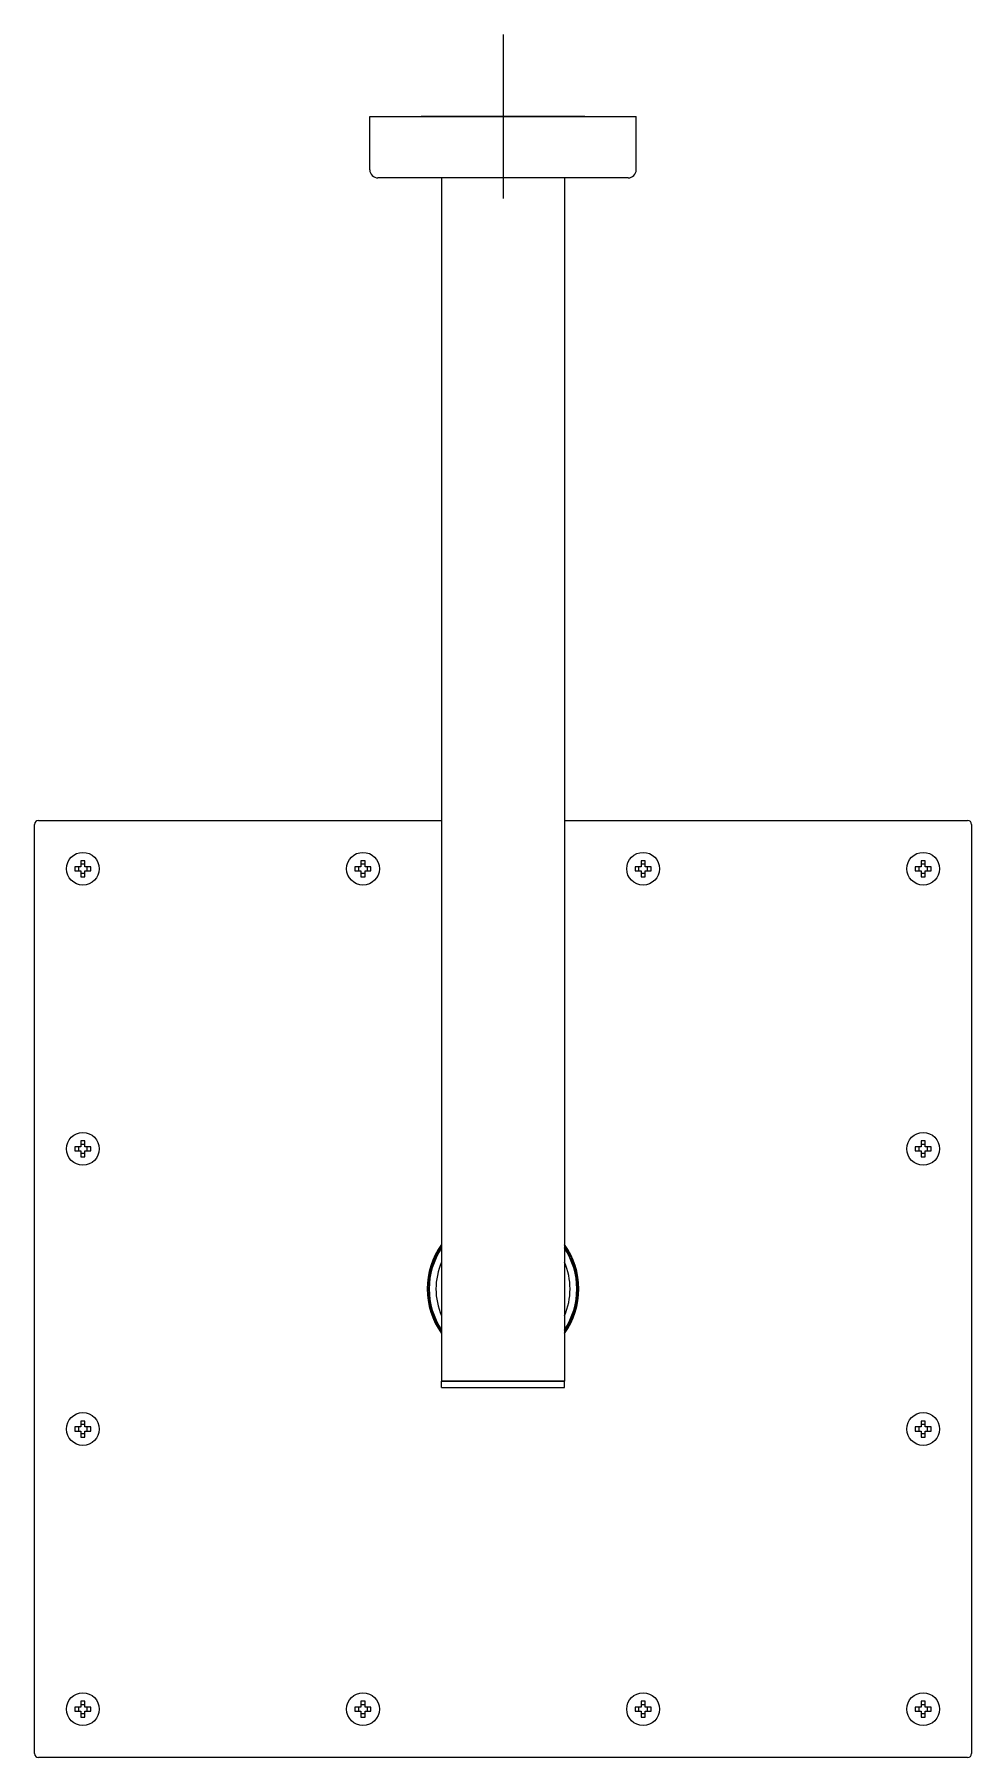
# Model space of a CAD drawing. Header units: millimetres. Extents: x -60 to 7633, y -2614 to 2146.
# Drawn here: x 1103.7 to 1332.3, y -2561.8 to -2141.5 of the extents above; entities that cross this region are included whole.
import ezdxf
from ezdxf.lldxf.tags import DXFTag

# ---------------------------------------------------------------- set-up
doc = ezdxf.new("R2010")
doc.units = ezdxf.units.MM
doc.layers.get('0').update_dxf_attribs({"color": 250})
tags = doc.linetypes.add('CENTER2', pattern=[28.575, 19.05, -3.175, 3.175, -3.175]).pattern_tags.tags
tags[10:11] = [DXFTag(74, 4), DXFTag(75, 0), DXFTag(340, '0'), DXFTag(46, 0.0), DXFTag(50, 0.0), DXFTag(44, 0.0), DXFTag(45, 0.0)]
tags[8:9] = [DXFTag(74, 4), DXFTag(75, 0), DXFTag(340, '0'), DXFTag(46, 0.0), DXFTag(50, 0.0), DXFTag(44, 0.0), DXFTag(45, 0.0)]
tags[6:7] = [DXFTag(74, 4), DXFTag(75, 0), DXFTag(340, '0'), DXFTag(46, 0.0), DXFTag(50, 0.0), DXFTag(44, 0.0), DXFTag(45, 0.0)]
tags[4:5] = [DXFTag(74, 4), DXFTag(75, 0), DXFTag(340, '0'), DXFTag(46, 0.0), DXFTag(50, 0.0), DXFTag(44, 0.0), DXFTag(45, 0.0)]

msp = doc.modelspace()

# ---------------------------------------------------------------- linework, layer by layer
at = {"linetype": 'CENTER2'}
for p, q in [((1218.01, -2141.49), (1218.01, -2181.49)), ((1238.01, -2161.49), (1198.01, -2161.49))]:
    msp.add_line(p, q, dxfattribs=at)
at = {"linetype": 'Continuous'}
for p, q in [((1185.51, -2161.49), (1188.51, -2161.49)), ((1185.51, -2174.49), (1185.51, -2161.49)), ((1188.51, -2161.49), (1247.51, -2161.49)), ((1247.51, -2161.49), (1250.51, -2161.49)), ((1250.51, -2174.49), (1250.51, -2161.49)), ((1188.51, -2176.49), (1187.51, -2176.49)), ((1247.51, -2176.49), (1188.51, -2176.49)), ((1203.01, -2176.49), (1203.01, -2469.99)), ((1233.01, -2176.49), (1233.01, -2469.99)), ((1248.51, -2176.49), (1247.51, -2176.49)), ((1103.71, -2560.79), (1103.71, -2334.19)), ((1104.71, -2333.19), (1203.01, -2333.19)), ((1233.01, -2333.19), (1331.31, -2333.19)), ((1332.31, -2334.19), (1332.31, -2560.79)), ((1113.56, -2344.49), (1113.56, -2345.49)), ((1115.01, -2344.49), (1113.56, -2344.49)), ((1114.43, -2344.49), (1114.43, -2345.49)), ((1116.01, -2343.04), (1115.01, -2343.04)), ((1115.01, -2343.04), (1115.01, -2344.49)), ((1116.01, -2343.91), (1115.01, -2343.91)), ((1116.01, -2344.49), (1116.01, -2343.04)), ((1117.46, -2344.49), (1116.01, -2344.49)), ((1116.59, -2345.49), (1116.59, -2344.49)), ((1117.46, -2345.49), (1117.46, -2344.49)), ((1181.9, -2344.49), (1181.9, -2345.49)), ((1183.35, -2344.49), (1181.9, -2344.49)), ((1182.77, -2344.49), (1182.77, -2345.49)), ((1184.35, -2343.04), (1183.35, -2343.04)), ((1183.35, -2343.04), (1183.35, -2344.49)), ((1184.35, -2343.91), (1183.35, -2343.91)), ((1184.35, -2344.49), (1184.35, -2343.04)), ((1185.8, -2344.49), (1184.35, -2344.49)), ((1184.92, -2345.49), (1184.92, -2344.49)), ((1185.8, -2345.49), (1185.8, -2344.49)), ((1250.23, -2344.49), (1250.23, -2345.49)), ((1251.68, -2344.49), (1250.23, -2344.49)), ((1251.1, -2344.49), (1251.1, -2345.49)), ((1252.68, -2343.04), (1251.68, -2343.04)), ((1251.68, -2343.04), (1251.68, -2344.49)), ((1252.68, -2343.91), (1251.68, -2343.91)), ((1252.68, -2344.49), (1252.68, -2343.04)), ((1254.13, -2344.49), (1252.68, -2344.49)), ((1253.26, -2345.49), (1253.26, -2344.49)), ((1254.13, -2345.49), (1254.13, -2344.49)), ((1318.56, -2344.49), (1318.56, -2345.49)), ((1320.01, -2344.49), (1318.56, -2344.49)), ((1319.43, -2344.49), (1319.43, -2345.49)), ((1321.01, -2343.04), (1320.01, -2343.04)), ((1320.01, -2343.04), (1320.01, -2344.49)), ((1321.01, -2343.91), (1320.01, -2343.91)), ((1321.01, -2344.49), (1321.01, -2343.04)), ((1322.46, -2344.49), (1321.01, -2344.49)), ((1321.59, -2345.49), (1321.59, -2344.49)), ((1322.46, -2345.49), (1322.46, -2344.49)), ((1113.56, -2345.49), (1115.01, -2345.49)), ((1115.01, -2345.49), (1115.01, -2346.94)), ((1115.01, -2346.07), (1116.01, -2346.07)), ((1115.01, -2346.94), (1116.01, -2346.94)), ((1116.01, -2345.49), (1117.46, -2345.49)), ((1116.01, -2346.94), (1116.01, -2345.49)), ((1181.9, -2345.49), (1183.35, -2345.49)), ((1183.35, -2345.49), (1183.35, -2346.94)), ((1183.35, -2346.07), (1184.35, -2346.07)), ((1183.35, -2346.94), (1184.35, -2346.94)), ((1184.35, -2345.49), (1185.8, -2345.49)), ((1184.35, -2346.94), (1184.35, -2345.49)), ((1250.23, -2345.49), (1251.68, -2345.49)), ((1251.68, -2345.49), (1251.68, -2346.94)), ((1251.68, -2346.07), (1252.68, -2346.07)), ((1251.68, -2346.94), (1252.68, -2346.94)), ((1252.68, -2345.49), (1254.13, -2345.49)), ((1252.68, -2346.94), (1252.68, -2345.49)), ((1318.56, -2345.49), (1320.01, -2345.49)), ((1320.01, -2345.49), (1320.01, -2346.94)), ((1320.01, -2346.07), (1321.01, -2346.07)), ((1320.01, -2346.94), (1321.01, -2346.94)), ((1321.01, -2345.49), (1322.46, -2345.49)), ((1321.01, -2346.94), (1321.01, -2345.49)), ((1116.01, -2411.37), (1115.01, -2411.37)), ((1115.01, -2411.37), (1115.01, -2412.82)), ((1116.01, -2412.25), (1115.01, -2412.25)), ((1116.01, -2412.82), (1116.01, -2411.37)), ((1321.01, -2411.37), (1320.01, -2411.37)), ((1320.01, -2411.37), (1320.01, -2412.82)), ((1321.01, -2412.25), (1320.01, -2412.25)), ((1321.01, -2412.82), (1321.01, -2411.37)), ((1113.56, -2412.82), (1113.56, -2413.82)), ((1115.01, -2412.82), (1113.56, -2412.82)), ((1113.56, -2413.82), (1115.01, -2413.82)), ((1114.43, -2412.82), (1114.43, -2413.82)), ((1115.01, -2413.82), (1115.01, -2415.27)), ((1115.01, -2414.4), (1116.01, -2414.4)), ((1115.01, -2415.27), (1116.01, -2415.27)), ((1117.46, -2412.82), (1116.01, -2412.82)), ((1116.01, -2413.82), (1117.46, -2413.82)), ((1116.01, -2415.27), (1116.01, -2413.82)), ((1116.59, -2413.82), (1116.59, -2412.82)), ((1117.46, -2413.82), (1117.46, -2412.82)), ((1318.56, -2412.82), (1318.56, -2413.82)), ((1320.01, -2412.82), (1318.56, -2412.82)), ((1318.56, -2413.82), (1320.01, -2413.82)), ((1319.43, -2412.82), (1319.43, -2413.82)), ((1320.01, -2413.82), (1320.01, -2415.27)), ((1320.01, -2414.4), (1321.01, -2414.4)), ((1320.01, -2415.27), (1321.01, -2415.27)), ((1322.46, -2412.82), (1321.01, -2412.82)), ((1321.01, -2413.82), (1322.46, -2413.82)), ((1321.01, -2415.27), (1321.01, -2413.82)), ((1321.59, -2413.82), (1321.59, -2412.82)), ((1322.46, -2413.82), (1322.46, -2412.82)), ((1233.01, -2469.99), (1203.01, -2469.99)), ((1203.01, -2469.99), (1233.01, -2469.99)), ((1203.01, -2471.49), (1203.01, -2469.99)), ((1233.01, -2471.49), (1233.01, -2469.99)), ((1203.01, -2471.49), (1233.01, -2471.49)), ((1116.01, -2479.71), (1115.01, -2479.71)), ((1115.01, -2479.71), (1115.01, -2481.16)), ((1116.01, -2481.16), (1116.01, -2479.71)), ((1321.01, -2479.71), (1320.01, -2479.71)), ((1320.01, -2479.71), (1320.01, -2481.16)), ((1321.01, -2481.16), (1321.01, -2479.71)), ((1113.56, -2481.16), (1113.56, -2482.16)), ((1115.01, -2481.16), (1113.56, -2481.16)), ((1113.56, -2482.16), (1115.01, -2482.16)), ((1114.43, -2481.16), (1114.43, -2482.16)), ((1116.01, -2480.58), (1115.01, -2480.58)), ((1115.01, -2482.16), (1115.01, -2483.61)), ((1115.01, -2482.73), (1116.01, -2482.73)), ((1115.01, -2483.61), (1116.01, -2483.61)), ((1117.46, -2481.16), (1116.01, -2481.16)), ((1116.01, -2482.16), (1117.46, -2482.16)), ((1116.01, -2483.61), (1116.01, -2482.16)), ((1116.59, -2482.16), (1116.59, -2481.16)), ((1117.46, -2482.16), (1117.46, -2481.16)), ((1318.56, -2481.16), (1318.56, -2482.16)), ((1320.01, -2481.16), (1318.56, -2481.16)), ((1318.56, -2482.16), (1320.01, -2482.16)), ((1319.43, -2481.16), (1319.43, -2482.16)), ((1321.01, -2480.58), (1320.01, -2480.58)), ((1320.01, -2482.16), (1320.01, -2483.61)), ((1320.01, -2482.73), (1321.01, -2482.73)), ((1320.01, -2483.61), (1321.01, -2483.61)), ((1322.46, -2481.16), (1321.01, -2481.16)), ((1321.01, -2482.16), (1322.46, -2482.16)), ((1321.01, -2483.61), (1321.01, -2482.16)), ((1321.59, -2482.16), (1321.59, -2481.16)), ((1322.46, -2482.16), (1322.46, -2481.16)), ((1113.56, -2549.49), (1113.56, -2550.49)), ((1115.01, -2549.49), (1113.56, -2549.49)), ((1113.56, -2550.49), (1115.01, -2550.49)), ((1114.43, -2549.49), (1114.43, -2550.49)), ((1116.01, -2548.04), (1115.01, -2548.04)), ((1115.01, -2548.04), (1115.01, -2549.49)), ((1116.01, -2548.91), (1115.01, -2548.91)), ((1115.01, -2550.49), (1115.01, -2551.94)), ((1115.01, -2551.07), (1116.01, -2551.07)), ((1116.01, -2549.49), (1116.01, -2548.04)), ((1117.46, -2549.49), (1116.01, -2549.49)), ((1116.01, -2550.49), (1117.46, -2550.49)), ((1116.01, -2551.94), (1116.01, -2550.49)), ((1116.59, -2550.49), (1116.59, -2549.49)), ((1117.46, -2550.49), (1117.46, -2549.49)), ((1181.9, -2549.49), (1181.9, -2550.49)), ((1183.35, -2549.49), (1181.9, -2549.49)), ((1181.9, -2550.49), (1183.35, -2550.49)), ((1182.77, -2549.49), (1182.77, -2550.49)), ((1184.35, -2548.04), (1183.35, -2548.04)), ((1183.35, -2548.04), (1183.35, -2549.49)), ((1184.35, -2548.91), (1183.35, -2548.91)), ((1183.35, -2550.49), (1183.35, -2551.94)), ((1183.35, -2551.07), (1184.35, -2551.07)), ((1184.35, -2549.49), (1184.35, -2548.04)), ((1185.8, -2549.49), (1184.35, -2549.49)), ((1184.35, -2550.49), (1185.8, -2550.49)), ((1184.35, -2551.94), (1184.35, -2550.49)), ((1184.92, -2550.49), (1184.92, -2549.49)), ((1185.8, -2550.49), (1185.8, -2549.49)), ((1250.23, -2549.49), (1250.23, -2550.49)), ((1251.68, -2549.49), (1250.23, -2549.49)), ((1250.23, -2550.49), (1251.68, -2550.49)), ((1251.1, -2549.49), (1251.1, -2550.49)), ((1252.68, -2548.04), (1251.68, -2548.04)), ((1251.68, -2548.04), (1251.68, -2549.49)), ((1252.68, -2548.91), (1251.68, -2548.91)), ((1251.68, -2550.49), (1251.68, -2551.94)), ((1251.68, -2551.07), (1252.68, -2551.07)), ((1252.68, -2549.49), (1252.68, -2548.04)), ((1254.13, -2549.49), (1252.68, -2549.49)), ((1252.68, -2550.49), (1254.13, -2550.49)), ((1252.68, -2551.94), (1252.68, -2550.49)), ((1253.26, -2550.49), (1253.26, -2549.49)), ((1254.13, -2550.49), (1254.13, -2549.49)), ((1318.56, -2549.49), (1318.56, -2550.49)), ((1320.01, -2549.49), (1318.56, -2549.49)), ((1318.56, -2550.49), (1320.01, -2550.49)), ((1319.43, -2549.49), (1319.43, -2550.49)), ((1321.01, -2548.04), (1320.01, -2548.04)), ((1320.01, -2548.04), (1320.01, -2549.49)), ((1321.01, -2548.91), (1320.01, -2548.91)), ((1320.01, -2550.49), (1320.01, -2551.94)), ((1320.01, -2551.07), (1321.01, -2551.07)), ((1321.01, -2549.49), (1321.01, -2548.04)), ((1322.46, -2549.49), (1321.01, -2549.49)), ((1321.01, -2550.49), (1322.46, -2550.49)), ((1321.01, -2551.94), (1321.01, -2550.49)), ((1321.59, -2550.49), (1321.59, -2549.49)), ((1322.46, -2550.49), (1322.46, -2549.49)), ((1115.01, -2551.94), (1116.01, -2551.94)), ((1183.35, -2551.94), (1184.35, -2551.94)), ((1251.68, -2551.94), (1252.68, -2551.94)), ((1320.01, -2551.94), (1321.01, -2551.94)), ((1331.31, -2561.79), (1104.71, -2561.79))]:
    msp.add_line(p, q, dxfattribs=at)
for centre in [(1115.51, -2344.99), (1183.85, -2344.99), (1252.18, -2344.99), (1320.51, -2344.99), (1115.51, -2413.32), (1320.51, -2413.32), (1115.51, -2481.66), (1320.51, -2481.66), (1115.51, -2549.99), (1183.85, -2549.99), (1252.18, -2549.99), (1320.51, -2549.99)]:
    msp.add_circle(centre, 4, dxfattribs=at)
for centre, radius, start, end in [((1187.51, -2174.49), 2, 180, 270), ((1248.51, -2174.49), 2, 270, 0), ((1104.71, -2334.19), 1, 90, 180), ((1331.31, -2334.19), 1, 0, 90), ((1218.01, -2447.49), 18.5, 144.1752, 215.8248), ((1218.01, -2447.49), 18.4, 144.6089, 215.3911), ((1218.01, -2447.49), 18.1, 145.9684, 214.0316), ((1218.01, -2447.49), 18, 146.4427, 213.5573), ((1218.01, -2447.49), 18.5, 0, 35.8248), ((1218.01, -2447.49), 18.4, 0, 35.3911), ((1218.01, -2447.49), 18.1, 0, 34.0316), ((1218.01, -2447.49), 18, 326.4427, 33.5573), ((1218.01, -2447.49), 16.36, 156.4575, 203.5425), ((1218.01, -2447.49), 16.36, 336.4575, 23.5425), ((1218.01, -2447.49), 18.5, 324.1752, 0), ((1218.01, -2447.49), 18.1, 325.9684, 0), ((1218.01, -2447.49), 18.4, 324.6089, 0), ((1104.71, -2560.79), 1, 180, 270), ((1331.31, -2560.79), 1, 270, 0)]:
    msp.add_arc(centre, radius, start, end, dxfattribs=at)

doc.saveas('drawing.dxf')
